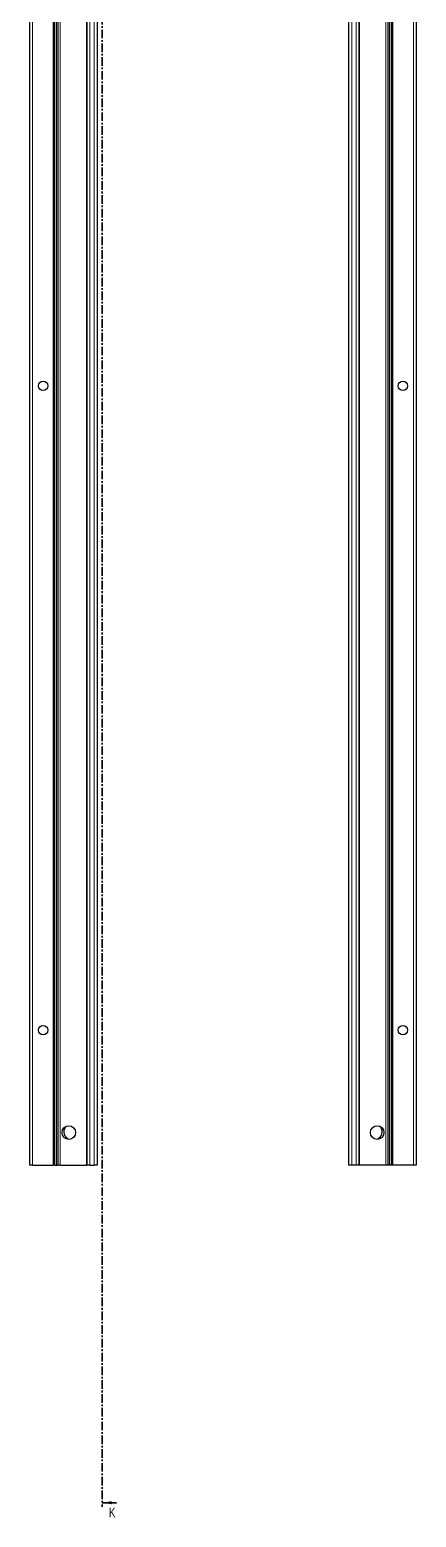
# Model space of a CAD drawing. Header units: millimetres. Extents: x -199 to 4666, y -1547 to 1507.
# Drawn here: x 2007 to 2293, y -1111 to -15 of the extents above; entities that cross this region are included whole.
import ezdxf

# ---------------------------------------------------------------- set-up
doc = ezdxf.new("R2010")
doc.units = ezdxf.units.MM
doc.linetypes.add('CENTER', pattern=[10.16, 6.35, -1.27, 1.27, -1.27])
doc.styles.add('SLDTEXTSTYLE0', font='TXT', dxfattribs={"width": 0.75})

msp = doc.modelspace()

# ---------------------------------------------------------------- linework, layer by layer
at = {"color": 7, "linetype": 'CENTER', "lineweight": 35}
msp.add_line((2060.78, 1499.09), (2060.78, -1103.67), dxfattribs=at)
at = {"color": 7, "linetype": 'Continuous', "lineweight": 25}
for p, q in [((2007.35, -851.79), (2007.35, 847.21)), ((2027.14, 847.21), (2027.14, -851.79)), ((2027.18, 847.21), (2027.18, -851.79)), ((2049.85, -851.79), (2049.85, 847.21)), ((2057.05, 847.21), (2057.05, -851.79)), ((2243.05, -851.79), (2243.05, 847.21)), ((2250.25, 847.21), (2250.25, -851.79)), ((2272.92, -851.79), (2272.92, 847.21)), ((2272.96, -851.79), (2272.96, 847.21)), ((2292.75, 847.21), (2292.75, -851.79)), ((2025.35, -26.54), (2025.35, 21.96)), ((2274.75, 21.96), (2274.75, -26.54)), ((2025.41, -26.65), (2025.35, -26.54)), ((2025.35, -26.54), (2025.35, -28.04)), ((2025.35, -28.04), (2025.41, -27.94)), ((2025.35, -76.54), (2025.35, -28.04)), ((2025.41, -27.94), (2025.41, -26.65)), ((2274.75, -26.54), (2274.69, -26.65)), ((2274.69, -26.65), (2274.69, -27.94)), ((2274.69, -27.94), (2274.75, -28.04)), ((2274.75, -28.04), (2274.75, -26.54)), ((2274.75, -28.04), (2274.75, -76.54)), ((2025.41, -76.65), (2025.35, -76.54)), ((2025.35, -76.54), (2025.35, -78.04)), ((2025.41, -77.94), (2025.41, -76.65)), ((2274.75, -76.54), (2274.69, -76.65)), ((2274.69, -76.65), (2274.69, -77.94)), ((2274.75, -78.04), (2274.75, -76.54)), ((2025.35, -78.04), (2025.41, -77.94)), ((2025.35, -126.54), (2025.35, -78.04)), ((2274.69, -77.94), (2274.75, -78.04)), ((2274.75, -78.04), (2274.75, -126.54)), ((2025.41, -126.65), (2025.35, -126.54)), ((2025.35, -126.54), (2025.35, -128.04)), ((2025.35, -128.04), (2025.41, -127.94)), ((2025.35, -176.54), (2025.35, -128.04)), ((2025.41, -127.94), (2025.41, -126.65)), ((2274.75, -126.54), (2274.69, -126.65)), ((2274.69, -126.65), (2274.69, -127.94)), ((2274.69, -127.94), (2274.75, -128.04)), ((2274.75, -128.04), (2274.75, -126.54)), ((2274.75, -128.04), (2274.75, -176.54)), ((2025.41, -176.65), (2025.35, -176.54)), ((2025.35, -176.54), (2025.35, -178.04)), ((2025.35, -178.04), (2025.41, -177.94)), ((2025.35, -226.54), (2025.35, -178.04)), ((2025.41, -177.94), (2025.41, -176.65)), ((2274.75, -176.54), (2274.69, -176.65)), ((2274.69, -176.65), (2274.69, -177.94)), ((2274.69, -177.94), (2274.75, -178.04)), ((2274.75, -178.04), (2274.75, -176.54)), ((2274.75, -178.04), (2274.75, -226.54)), ((2025.41, -226.65), (2025.35, -226.54)), ((2025.35, -226.54), (2025.35, -228.04)), ((2025.35, -228.04), (2025.41, -227.94)), ((2025.35, -276.54), (2025.35, -228.04)), ((2025.41, -227.94), (2025.41, -226.65)), ((2274.75, -226.54), (2274.69, -226.65)), ((2274.69, -226.65), (2274.69, -227.94)), ((2274.69, -227.94), (2274.75, -228.04)), ((2274.75, -228.04), (2274.75, -226.54)), ((2274.75, -228.04), (2274.75, -276.54)), ((2025.41, -276.65), (2025.35, -276.54)), ((2025.35, -276.54), (2025.35, -278.04)), ((2025.35, -278.04), (2025.41, -277.94)), ((2025.35, -326.54), (2025.35, -278.04)), ((2025.41, -277.94), (2025.41, -276.65)), ((2274.75, -276.54), (2274.69, -276.65)), ((2274.69, -276.65), (2274.69, -277.94)), ((2274.69, -277.94), (2274.75, -278.04)), ((2274.75, -278.04), (2274.75, -276.54)), ((2274.75, -278.04), (2274.75, -326.54)), ((2025.41, -326.65), (2025.35, -326.54)), ((2025.35, -326.54), (2025.35, -328.04)), ((2025.35, -328.04), (2025.41, -327.94)), ((2025.35, -376.54), (2025.35, -328.04)), ((2025.41, -327.94), (2025.41, -326.65)), ((2274.75, -326.54), (2274.69, -326.65)), ((2274.69, -326.65), (2274.69, -327.94)), ((2274.69, -327.94), (2274.75, -328.04)), ((2274.75, -328.04), (2274.75, -326.54)), ((2274.75, -328.04), (2274.75, -376.54)), ((2025.41, -376.65), (2025.35, -376.54)), ((2025.35, -376.54), (2025.35, -378.04)), ((2025.35, -378.04), (2025.41, -377.94)), ((2025.35, -426.54), (2025.35, -378.04)), ((2025.41, -377.94), (2025.41, -376.65)), ((2274.75, -376.54), (2274.69, -376.65)), ((2274.69, -376.65), (2274.69, -377.94)), ((2274.69, -377.94), (2274.75, -378.04)), ((2274.75, -378.04), (2274.75, -376.54)), ((2274.75, -378.04), (2274.75, -426.54)), ((2025.41, -426.65), (2025.35, -426.54)), ((2025.35, -426.54), (2025.35, -428.04)), ((2025.41, -427.94), (2025.41, -426.65)), ((2274.75, -426.54), (2274.69, -426.65)), ((2274.69, -426.65), (2274.69, -427.94)), ((2274.75, -428.04), (2274.75, -426.54)), ((2025.35, -428.04), (2025.41, -427.94)), ((2025.35, -476.54), (2025.35, -428.04)), ((2274.69, -427.94), (2274.75, -428.04)), ((2274.75, -428.04), (2274.75, -476.54)), ((2025.41, -476.65), (2025.35, -476.54)), ((2025.35, -476.54), (2025.35, -478.04)), ((2025.35, -478.04), (2025.41, -477.94)), ((2025.35, -526.54), (2025.35, -478.04)), ((2025.41, -477.94), (2025.41, -476.65)), ((2274.75, -476.54), (2274.69, -476.65)), ((2274.69, -476.65), (2274.69, -477.94)), ((2274.69, -477.94), (2274.75, -478.04)), ((2274.75, -478.04), (2274.75, -476.54)), ((2274.75, -478.04), (2274.75, -526.54)), ((2025.41, -526.65), (2025.35, -526.54)), ((2025.35, -526.54), (2025.35, -528.04)), ((2025.35, -528.04), (2025.41, -527.94)), ((2025.35, -576.54), (2025.35, -528.04)), ((2025.41, -527.94), (2025.41, -526.65)), ((2274.75, -526.54), (2274.69, -526.65)), ((2274.69, -526.65), (2274.69, -527.94)), ((2274.69, -527.94), (2274.75, -528.04)), ((2274.75, -528.04), (2274.75, -526.54)), ((2274.75, -528.04), (2274.75, -576.54)), ((2025.41, -576.65), (2025.35, -576.54)), ((2025.35, -576.54), (2025.35, -578.04)), ((2025.35, -578.04), (2025.41, -577.94)), ((2025.35, -626.54), (2025.35, -578.04)), ((2025.41, -577.94), (2025.41, -576.65)), ((2274.75, -576.54), (2274.69, -576.65)), ((2274.69, -576.65), (2274.69, -577.94)), ((2274.69, -577.94), (2274.75, -578.04)), ((2274.75, -578.04), (2274.75, -576.54)), ((2274.75, -578.04), (2274.75, -626.54)), ((2025.41, -626.65), (2025.35, -626.54)), ((2025.35, -626.54), (2025.35, -628.04)), ((2025.35, -628.04), (2025.41, -627.94)), ((2025.35, -676.54), (2025.35, -628.04)), ((2025.41, -627.94), (2025.41, -626.65)), ((2274.75, -626.54), (2274.69, -626.65)), ((2274.69, -626.65), (2274.69, -627.94)), ((2274.69, -627.94), (2274.75, -628.04)), ((2274.75, -628.04), (2274.75, -626.54)), ((2274.75, -628.04), (2274.75, -676.54)), ((2025.41, -676.65), (2025.35, -676.54)), ((2025.35, -676.54), (2025.35, -678.04)), ((2025.35, -678.04), (2025.41, -677.94)), ((2025.35, -726.54), (2025.35, -678.04)), ((2025.41, -677.94), (2025.41, -676.65)), ((2274.75, -676.54), (2274.69, -676.65)), ((2274.69, -676.65), (2274.69, -677.94)), ((2274.69, -677.94), (2274.75, -678.04)), ((2274.75, -678.04), (2274.75, -676.54)), ((2274.75, -678.04), (2274.75, -726.54)), ((2025.41, -726.65), (2025.35, -726.54)), ((2025.35, -726.54), (2025.35, -728.04)), ((2025.35, -728.04), (2025.41, -727.94)), ((2025.35, -776.54), (2025.35, -728.04)), ((2025.41, -727.94), (2025.41, -726.65)), ((2274.75, -726.54), (2274.69, -726.65)), ((2274.69, -726.65), (2274.69, -727.94)), ((2274.69, -727.94), (2274.75, -728.04)), ((2274.75, -728.04), (2274.75, -726.54)), ((2274.75, -728.04), (2274.75, -776.54)), ((2025.41, -776.65), (2025.35, -776.54)), ((2025.35, -776.54), (2025.35, -778.04)), ((2025.35, -778.04), (2025.41, -777.94)), ((2025.35, -826.54), (2025.35, -778.04)), ((2025.41, -777.94), (2025.41, -776.65)), ((2274.75, -776.54), (2274.69, -776.65)), ((2274.69, -776.65), (2274.69, -777.94)), ((2274.69, -777.94), (2274.75, -778.04)), ((2274.75, -778.04), (2274.75, -776.54)), ((2274.75, -778.04), (2274.75, -826.54)), ((2025.41, -826.65), (2025.35, -826.54)), ((2025.35, -826.54), (2025.35, -828.04)), ((2025.35, -828.04), (2025.41, -827.94)), ((2025.35, -851.79), (2025.35, -828.04)), ((2025.41, -827.94), (2025.41, -826.65)), ((2035.4, -832.73), (2035.4, -832.32)), ((2264.7, -832.32), (2264.7, -832.73)), ((2274.75, -826.54), (2274.69, -826.65)), ((2274.69, -826.65), (2274.69, -827.94)), ((2274.69, -827.94), (2274.75, -828.04)), ((2274.75, -828.04), (2274.75, -826.54)), ((2274.75, -828.04), (2274.75, -851.79)), ((2009.35, -851.79), (2007.35, -851.79)), ((2009.35, -851.79), (2024.7, -851.79)), ((2025.35, -851.79), (2024.7, -851.79)), ((2025.94, -851.79), (2025.35, -851.79)), ((2025.94, -851.79), (2027.14, -851.79)), ((2027.14, -851.79), (2027.18, -851.79)), ((2027.18, -851.79), (2028.38, -851.79)), ((2029.8, -851.79), (2028.38, -851.79)), ((2029.8, -851.79), (2049.2, -851.79)), ((2049.85, -851.79), (2049.2, -851.79)), ((2051.85, -851.79), (2049.85, -851.79)), ((2051.85, -851.79), (2055.05, -851.79)), ((2057.05, -851.79), (2055.05, -851.79)), ((2245.05, -851.79), (2243.05, -851.79)), ((2248.25, -851.79), (2245.05, -851.79)), ((2250.25, -851.79), (2248.25, -851.79)), ((2250.9, -851.79), (2250.25, -851.79)), ((2270.3, -851.79), (2250.9, -851.79)), ((2271.72, -851.79), (2270.3, -851.79)), ((2272.92, -851.79), (2271.72, -851.79)), ((2272.96, -851.79), (2272.92, -851.79)), ((2274.16, -851.79), (2272.96, -851.79)), ((2274.75, -851.79), (2274.16, -851.79)), ((2275.4, -851.79), (2274.75, -851.79)), ((2290.75, -851.79), (2275.4, -851.79)), ((2292.75, -851.79), (2290.75, -851.79))]:
    msp.add_line(p, q, dxfattribs=at)
at = {"color": 8, "linetype": 'Continuous', "lineweight": 18}
for p, q in [((2009.35, 847.21), (2009.35, -851.79)), ((2024.7, -851.79), (2024.7, 847.21)), ((2025.94, 847.21), (2025.94, -851.79)), ((2028.38, -851.79), (2028.38, 847.21)), ((2029.8, 847.21), (2029.8, -851.79)), ((2049.2, -851.79), (2049.2, 847.21)), ((2051.85, 847.21), (2051.85, -851.79)), ((2055.05, -851.79), (2055.05, 847.21)), ((2245.05, 847.21), (2245.05, -851.79)), ((2248.25, -851.79), (2248.25, 847.21)), ((2250.9, 847.21), (2250.9, -851.79)), ((2270.3, -851.79), (2270.3, 847.21)), ((2271.72, 847.21), (2271.72, -851.79)), ((2274.16, -851.79), (2274.16, 847.21)), ((2275.4, 847.21), (2275.4, -851.79)), ((2290.75, -851.79), (2290.75, 847.21))]:
    msp.add_line(p, q, dxfattribs=at)
at = {"color": 7, "linetype": 'Continuous', "lineweight": 35}
msp.add_line((2071.42, -1100.67), (2060.78, -1100.67), dxfattribs=at)
at = {"color": 7, "linetype": 'Continuous', "lineweight": 25}
for centre, radius in [((2017.25, -277.29), 3.5), ((2282.85, -277.29), 3.5), ((2017.25, -752.29), 3.5), ((2282.85, -752.29), 3.5), ((2036.2, -827.79), 5), ((2263.9, -827.79), 5)]:
    msp.add_circle(centre, radius, dxfattribs=at)
for centre, radius, start, end in [((2037.7, -827.29), 5.25, 126.18914, 240.85926), ((2034.9, -832.32), 0.5, 0, 60.85926), ((2265.2, -832.32), 0.5, 119.14074, 180), ((2262.4, -827.29), 5.25, 299.14074, 53.81087)]:
    msp.add_arc(centre, radius, start, end, dxfattribs=at)
at = {"color": 7, "linetype": 'Continuous', "lineweight": 35}
msp.add_solid([(2060.78, -1100.67), (2067.78, -1101.79), (2067.78, -1099.55)], dxfattribs=at)

# ---------------------------------------------------------------- texts
at = {"color": 7, "linetype": 'Continuous', "insert": (2065.91, -1104.37), "char_height": 7, "attachment_point": 1, "style": 'SLDTEXTSTYLE0'}
msp.add_mtext('K', dxfattribs=at)

doc.saveas('drawing.dxf')
